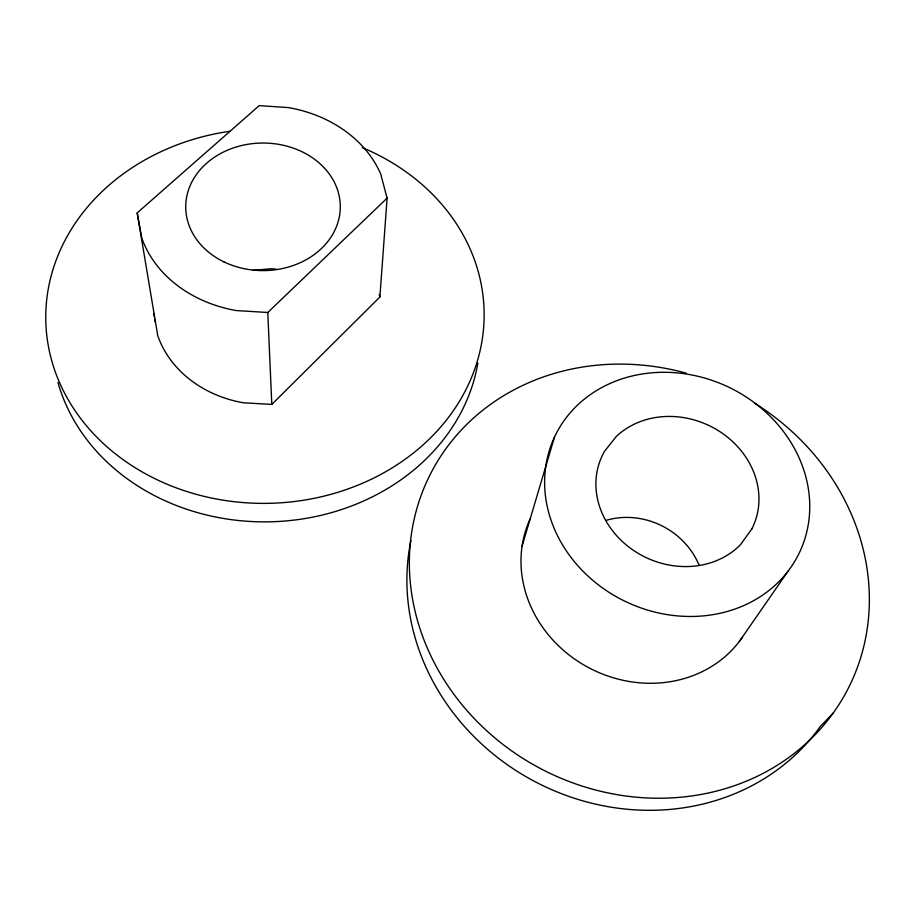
<?xml version="1.0" encoding="UTF-8"?>
<svg xmlns="http://www.w3.org/2000/svg" width="915" height="915" viewBox="0 0 915 915"><rect width="100%" height="100%" fill="white"/><g stroke="black" fill="none" stroke-linecap="round" stroke-linejoin="round"><path stroke-width="1.37" d="M379.885 297.02L387.114 198.132L380.674 173.93A125.63 103.738 -0.1 0 0 288.511 107.604L259.219 105.614L137.193 212.909L157.769 335.668A113.815 97.15 -1.1 0 0 243.39 402.783L271.801 404.419L379.885 297.02L379.199 294.356M522.099 546.083L554.536 436.97M739.309 641.507L787.998 571.246A135.409 118.95 25.2 0 0 684.763 373.789A135.409 118.95 25.2 0 0 558.756 538.123A135.409 118.95 25.2 0 0 787.998 571.246M833.428 712.762L820.217 726.601A229.07 207.819 28.4 0 1 548.074 788.055A229.07 207.819 28.4 0 1 410.904 540.559M137.193 212.909L141.814 238.106A125.63 103.738 -0.1 0 0 236.322 310.574L267.786 312.484L387.114 198.132M253.055 270.36L270.497 268.793A68.408 58.8 -1.3 0 1 275.873 269.09M153.697 313.513L154.143 316.258M154.601 318.992L155.047 321.737M267.786 312.484L271.801 404.419M477.87 363.095A214.167 184.338 -1.4 0 1 275.85 521.607A214.167 184.338 -1.4 0 1 57.942 382.447M362.34 147.635A219.211 187.346 -1.2 0 1 421.277 446.474A219.211 187.346 -1.2 0 1 70.295 403.263A219.211 187.346 -1.2 0 1 229.676 131.303M606.107 520.361A73.143 66.269 28 0 1 698.98 564.932M754.921 403.378A234.8 211.88 27.8 0 1 774.502 766.964A234.8 211.88 27.8 0 1 414.472 608.635A234.8 211.88 27.8 0 1 686.204 373.16M742.557 637.012A121.878 109.846 27.5 0 1 586.263 666.349A121.878 109.846 27.5 0 1 530.254 518.645M751.798 528.984L740.464 544.688A83.288 73.131 25.2 0 1 632.951 550.018A83.288 73.131 25.2 0 1 604.621 451.187L616.436 436.318A83.288 73.131 25.2 0 1 721.718 432.864A83.288 73.131 25.2 0 1 751.798 528.984M223.843 261.827A77.283 63.787 -0.1 0 0 340.288 207.305A77.283 63.787 -0.1 0 0 224.896 151.352A77.283 63.787 -0.1 0 0 223.843 261.827"/></g></svg>
